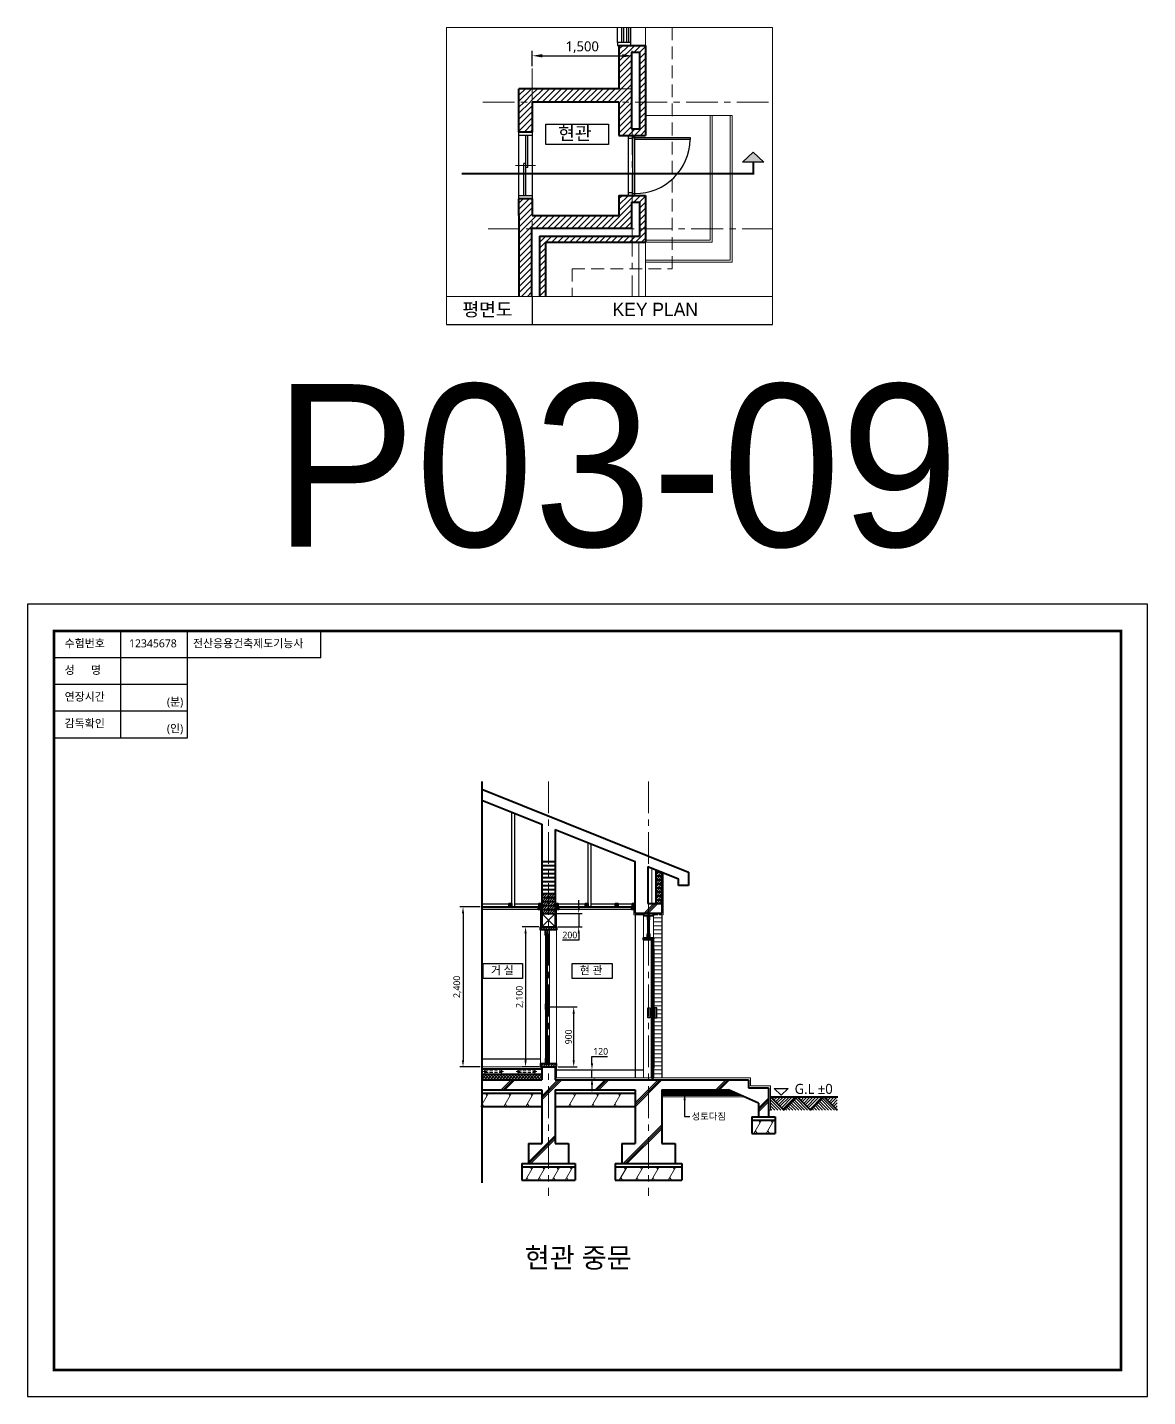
# Model space of a CAD drawing. Header units: millimetres. Extents: x 0 to 126056, y 2051 to 38499.
# Drawn here: x 109256 to 126056, y 17051 to 37582 of the extents above; entities that cross this region are included whole.
import ezdxf

# ---------------------------------------------------------------- set-up
doc = ezdxf.new("R2010")
doc.units = ezdxf.units.MM
doc.header["$LTSCALE"] = 15
doc.linetypes.add('CENTER', pattern=[50.8, 31.75, -6.35, 6.35, -6.35])
doc.linetypes.add('HIDDEN', pattern=[9.525, 6.35, -3.175])
for name, color, linetype, lineweight in [('단면선', 2, 'Continuous', 40), ('마감선', 3, 'Continuous', 20), ('입면선', 4, 'Continuous', 30), ('중심선', 1, 'CENTER', 20), ('치수및문자', 7, 'Continuous', 30), ('해칭선', 5, 'Continuous', 9)]:
    doc.layers.add(name, color=color, linetype=linetype, lineweight=lineweight)
doc.styles.add('dim1', font='malgun.ttf')
doc.styles.get("Standard").update_dxf_attribs({"font": ''})
doc.styles.get('Standard').set_extended_font_data('Gulim')
doc.linetypes.add('BATTING', pattern='A,0.00254,-2.54,[134,ltypeshp.shx,S=2.54,R=0,X=-2.54,Y=0],-5.08,[134,ltypeshp.shx,S=2.54,R=180,X=2.54,Y=0],-2.54', length=10.16254)
doc.dimstyles.new('dim1', dxfattribs={"dimscale": 40, "dimtxt": 2.5, "dimasz": 2.5, "dimexe": 1.25, "dimexo": 0.625, "dimtad": 1, "dimdec": 0, "dimlunit": 6, "dimtxsty": 'dim1', "dimcen": 2.5, "dimadec": 0, "dimazin": 0, "dimtfac": 1, "dimtdec": 0, "dimtmove": 0, "dimatfit": 3, "dimfxl": 1, "dimarcsym": 0})
pattern_1 = [(45, (-68176.466, -250226.378), (-17.9605122, 17.9605122), [])]
pattern_2 = [(45, (147967.46, -242633.9), (-44.90128, 44.90128), [])]

# ---------------------------------------------------------------- blocks, each defined once
blk = doc.blocks.new('*D283')
at = {"color": 0, "lineweight": -2, "transparency": 16777216}
for p, q in [((117080, 22895), (117499, 22895)), ((117449, 22095), (117449, 22795)), ((117215, 21995), (117499, 21995))]:
    blk.add_line(p, q, dxfattribs=at)
at = {"color": 0, "transparency": 16777216}
for points in [[(117432, 22795), (117466, 22795), (117449, 22895)], [(117432, 22095), (117466, 22095), (117449, 21995)]]:
    blk.add_solid(points, dxfattribs=at)
at = {"layer": 'Defpoints', "color": 0, "transparency": 16777216}
for p in [(117055, 22895), (117449, 22895), (117190, 21995)]:
    blk.add_point(p, dxfattribs=at)
at = {"color": 0, "transparency": 16777216, "insert": (117372, 22445), "char_height": 100, "attachment_point": 5, "rotation": 90, "style": 'dim1'}
blk.add_mtext('900', dxfattribs=at)
blk = doc.blocks.new('*D278')
at = {"color": 0, "lineweight": -2, "transparency": 16777216}
for p, q in [((116925, 24095), (116677, 24095)), ((116727, 23995), (116727, 22095)), ((116925, 21995), (116677, 21995))]:
    blk.add_line(p, q, dxfattribs=at)
at = {"color": 0, "transparency": 16777216}
for points in [[(116710, 23995), (116744, 23995), (116727, 24095)], [(116710, 22095), (116744, 22095), (116727, 21995)]]:
    blk.add_solid(points, dxfattribs=at)
at = {"layer": 'Defpoints', "color": 0, "transparency": 16777216}
for p in [(116950, 24095), (116727, 21995), (116950, 21995)]:
    blk.add_point(p, dxfattribs=at)
at = {"color": 0, "transparency": 16777216, "insert": (116642, 23045), "char_height": 100, "attachment_point": 5, "rotation": 90, "style": 'dim1'}
blk.add_mtext('2,100', dxfattribs=at)
blk = doc.blocks.new('*D279')
at = {"color": 0, "lineweight": -2, "transparency": 16777216}
for p, q in [((117723, 22050), (117723, 22150)), ((117723, 22150), (117957, 22150)), ((117723, 21830), (117723, 21950)), ((117748, 21950), (117773, 21950)), ((117748, 21830), (117773, 21830)), ((117723, 21730), (117723, 21630))]:
    blk.add_line(p, q, dxfattribs=at)
at = {"color": 0, "transparency": 16777216}
for points in [[(117706, 22050), (117740, 22050), (117723, 21950)], [(117706, 21730), (117740, 21730), (117723, 21830)]]:
    blk.add_solid(points, dxfattribs=at)
at = {"layer": 'Defpoints', "color": 0, "transparency": 16777216}
for p in [(117723, 21950), (117723, 21950), (117723, 21830)]:
    blk.add_point(p, dxfattribs=at)
at = {"color": 0, "transparency": 16777216, "insert": (117853, 22227), "char_height": 100, "attachment_point": 5, "style": 'dim1'}
blk.add_mtext('120', dxfattribs=at)
blk = doc.blocks.new('*D280')
at = {"color": 0, "lineweight": -2, "transparency": 16777216}
for p, q in [((117524, 24395), (117524, 24495)), ((117195, 24295), (117574, 24295)), ((117524, 24295), (117524, 24095)), ((117215, 24095), (117574, 24095)), ((117524, 23895), (117283, 23895)), ((117524, 23995), (117524, 23895))]:
    blk.add_line(p, q, dxfattribs=at)
at = {"color": 0, "transparency": 16777216}
for points in [[(117508, 24395), (117541, 24395), (117524, 24295)], [(117508, 23995), (117541, 23995), (117524, 24095)]]:
    blk.add_solid(points, dxfattribs=at)
at = {"layer": 'Defpoints', "color": 0, "transparency": 16777216}
for p in [(117170, 24295), (117190, 24095), (117524, 24095)]:
    blk.add_point(p, dxfattribs=at)
at = {"color": 0, "transparency": 16777216, "insert": (117391, 23972), "char_height": 100, "attachment_point": 5, "style": 'dim1'}
blk.add_mtext('200', dxfattribs=at)
blk = doc.blocks.new('*D281')
at = {"color": 0, "lineweight": -2, "transparency": 16777216}
for p, q in [((116045, 24395), (115739, 24395)), ((115789, 24295), (115789, 22095)), ((116045, 21995), (115739, 21995))]:
    blk.add_line(p, q, dxfattribs=at)
at = {"color": 0, "transparency": 16777216}
for points in [[(115772, 24295), (115806, 24295), (115789, 24395)], [(115772, 22095), (115806, 22095), (115789, 21995)]]:
    blk.add_solid(points, dxfattribs=at)
at = {"layer": 'Defpoints', "color": 0, "transparency": 16777216}
for p in [(116070, 24395), (115789, 21995), (116070, 21995)]:
    blk.add_point(p, dxfattribs=at)
at = {"color": 0, "transparency": 16777216, "insert": (115704, 23195), "char_height": 100, "attachment_point": 5, "rotation": 90, "style": 'dim1'}
blk.add_mtext('2,400', dxfattribs=at)
blk = doc.blocks.new('*D282')
at = {"layer": 'Defpoints', "color": 0, "transparency": 16777216}
for p in [(116827, 36964), (118327, 37156), (118327, 36910)]:
    blk.add_point(p, dxfattribs=at)
at = {"layer": '해칭선', "color": 0, "lineweight": -2, "transparency": 16777216}
for p, q in [((116827, 37001), (116827, 37231)), ((118327, 36947), (118327, 37231)), ((116977, 37156), (118177, 37156))]:
    blk.add_line(p, q, dxfattribs=at)
at = {"layer": '해칭선', "color": 0, "transparency": 16777216}
for points in [[(116977, 37181), (116977, 37131), (116827, 37156)], [(118177, 37181), (118177, 37131), (118327, 37156)]]:
    blk.add_solid(points, dxfattribs=at)
at = {"layer": '해칭선', "color": 0, "transparency": 16777216, "insert": (117577, 37284), "char_height": 150, "attachment_point": 5, "style": 'dim1'}
blk.add_mtext('1,500', dxfattribs=at)

msp = doc.modelspace()

# ---------------------------------------------------------------- hatches: boundary and pattern name
msp.add_hatch(color=0).paths.add_polyline_path([(120140.7, 35711.3), (120301.8, 35558.5), (119979.6, 35558.5)])
at = {"layer": '단면선'}
h = msp.add_hatch(dxfattribs=at)
h.set_pattern_fill('_USER', color=256, scale=60, pattern_type=0)
h.set_pattern_definition([(0, (11777.5, -189762.534), (0, 60), [])])
h.paths.add_polyline_path([(118770.2, 24925.4), (118680.2, 24956.9), (118680.2, 24445.4), (118770.2, 24445.4)])
at = {"layer": '해칭선'}
h = msp.add_hatch(dxfattribs=at)
h.set_pattern_fill('ANSI31', color=0, scale=20)
h.set_pattern_definition(pattern_2)
h.paths.add_polyline_path([(118317.3, 37211.6), (118437.3, 37211.6), (118437.3, 36461.6), (118527.3, 36461.6), (118527.3, 37311.6), (118127.3, 37311.6), (118127.3, 36661.6), (118317.3, 36661.6)])
h = msp.add_hatch(dxfattribs=at)
h.set_pattern_fill('ANSI31', color=0, scale=20)
h.set_pattern_definition(pattern_2)
h.paths.add_polyline_path([(116827.3, 36661.6), (116627.3, 36661.6), (116627.3, 36461.6), (116827.3, 36461.6)])
h = msp.add_hatch(dxfattribs=at)
h.set_pattern_fill('ANSI31', color=0, scale=20)
h.set_pattern_definition(pattern_2)
h.paths.add_polyline_path([(118327.3, 36661.6), (118127.3, 36661.6), (116827.3, 36661.6), (116827.3, 36461.6), (118127.3, 36461.6), (118317.3, 36461.6), (118317.3, 36471.6), (118327.3, 36471.6)])
h = msp.add_hatch(dxfattribs=at)
h.set_pattern_fill('ANSI31', color=0, scale=20)
h.set_pattern_definition(pattern_2)
h.paths.add_polyline_path([(116827.3, 36461.6), (116627.3, 36461.6), (116627.3, 36011.6), (116827.3, 36011.6)])
h = msp.add_hatch(dxfattribs=at)
h.set_pattern_fill('ANSI31', color=0, scale=20)
h.set_pattern_definition(pattern_2)
h.paths.add_polyline_path([(118317.3, 36461.6), (118127.3, 36461.6), (118127.3, 35961.6), (118327.3, 35961.6), (118327.3, 36061.6), (118317.3, 36061.6)])
h = msp.add_hatch(dxfattribs=at)
h.set_pattern_fill('ANSI31', color=0, scale=20)
h.set_pattern_definition(pattern_2)
h.paths.add_polyline_path([(118527.3, 36261.6), (118527.3, 36461.6), (118437.3, 36461.6), (118437.3, 36351.6), (118437.3, 36061.6), (118327.3, 36061.6), (118327.3, 35961.6), (118367.3, 35961.6), (118527.3, 35961.6)])
h = msp.add_hatch(dxfattribs=at)
h.set_pattern_fill('ANSI31', color=0, scale=20)
h.set_pattern_definition(pattern_2)
h.paths.add_polyline_path([(116827.3, 35011.6), (116627.3, 35011.6), (116627.3, 34761.6), (116627.3, 34561.6), (116817.3, 34561.6), (116817.3, 34571.6), (116827.3, 34571.6)])
h = msp.add_hatch(dxfattribs=at)
h.set_pattern_fill('ANSI31', color=0, scale=20)
h.set_pattern_definition(pattern_2)
h.paths.add_polyline_path([(118317.3, 34961.6), (118327.3, 34961.6), (118327.3, 35061.6), (118267.3, 35061.6), (118127.3, 35061.6), (118127.3, 34761.6), (116827.3, 34761.6), (116827.3, 34571.6), (118317.3, 34571.6)])
h = msp.add_hatch(dxfattribs=at)
h.set_pattern_fill('ANSI31', color=0, scale=20)
h.set_pattern_definition(pattern_2)
h.paths.add_polyline_path([(118527.3, 35061.6), (118327.3, 35061.6), (118327.3, 34961.6), (118437.3, 34961.6), (118437.3, 34561.6), (118527.3, 34561.6)])
h = msp.add_hatch(dxfattribs=at)
h.set_pattern_fill('ANSI31', color=0, scale=20)
h.set_pattern_definition(pattern_2)
h.paths.add_polyline_path([(116817.3, 34561.6), (116627.3, 34561.6), (116627.3, 33546.5), (116817.3, 33546.5)])
h = msp.add_hatch(dxfattribs=at)
h.set_pattern_fill('ANSI31', color=0, scale=20)
h.set_pattern_definition(pattern_2)
h.paths.add_polyline_path([(118527.3, 34561.6), (118437.3, 34561.6), (118437.3, 34451.6), (118327.3, 34451.6), (118327.3, 34361.6), (118527.3, 34361.6)])
h = msp.add_hatch(dxfattribs=at)
h.set_pattern_fill('ANSI31', color=0, scale=20)
h.set_pattern_definition(pattern_2)
h.paths.add_polyline_path([(118327.3, 34451.6), (116937.3, 34451.6), (116937.3, 33546.5), (117027.3, 33546.5), (117027.3, 34361.6), (118327.3, 34361.6)])
h = msp.add_hatch(dxfattribs=at)
h.set_pattern_fill('ANSI31', color=256, scale=8)
h.set_pattern_definition([(45, (11777.502, -189762.534), (-17.9605122, 17.9605122), [])])
h.paths.add_polyline_path([(118770.2, 24925.4), (118680.2, 24956.9), (118680.2, 24445.4), (118770.2, 24445.4)])
h = msp.add_hatch(dxfattribs=at)
h.set_pattern_fill('ANSI31', color=256, scale=8)
h.set_pattern_definition(pattern_1)
h.paths.add_polyline_path([(117070.2, 24595.4), (116970.2, 24595.4), (116970.2, 24535.4), (117070.2, 24535.4)])
h = msp.add_hatch(dxfattribs=at)
h.set_pattern_fill('ANSI31', color=256, scale=8)
h.set_pattern_definition(pattern_1)
h.paths.add_polyline_path([(117070.2, 24535.4), (116970.2, 24535.4), (116970.2, 24475.4), (117070.2, 24475.4)])
h = msp.add_hatch(dxfattribs=at)
h.set_pattern_fill('ANSI31', color=256, scale=8)
h.set_pattern_definition(pattern_1)
h.paths.add_polyline_path([(117070.2, 24475.4), (116970.2, 24475.4), (116970.2, 24415.4), (117070.2, 24415.4)])
h = msp.add_hatch(dxfattribs=at)
h.set_pattern_fill('ANSI31', color=256, scale=8)
h.set_pattern_definition(pattern_1)
h.paths.add_polyline_path([(117170.2, 24595.4), (117070.2, 24595.4), (117070.2, 24535.4), (117170.2, 24535.4)])
h = msp.add_hatch(dxfattribs=at)
h.set_pattern_fill('ANSI31', color=256, scale=8)
h.set_pattern_definition(pattern_1)
h.paths.add_polyline_path([(117170.2, 24535.4), (117070.2, 24535.4), (117070.2, 24475.4), (117170.2, 24475.4)])
h = msp.add_hatch(dxfattribs=at)
h.set_pattern_fill('ANSI31', color=256, scale=8)
h.set_pattern_definition(pattern_1)
h.paths.add_polyline_path([(117170.2, 24475.4), (117070.2, 24475.4), (117070.2, 24415.4), (117170.2, 24415.4), (117170.2, 24440.4)])
h = msp.add_hatch(dxfattribs=at)
h.set_pattern_fill('ANSI31', color=256, scale=8)
h.set_pattern_definition(pattern_1)
h.paths.add_polyline_path([(117070.2, 24415.4), (116970.2, 24415.4), (116970.2, 24395.4), (116970.2, 24355.4), (117070.2, 24355.4)])
h = msp.add_hatch(dxfattribs=at)
h.set_pattern_fill('ANSI31', color=256, scale=8)
h.set_pattern_definition(pattern_1)
h.paths.add_polyline_path([(117070.2, 24355.4), (116970.2, 24355.4), (116970.2, 24295.4), (117070.2, 24295.4)])
h = msp.add_hatch(dxfattribs=at)
h.set_pattern_fill('ANSI31', color=256, scale=8)
h.set_pattern_definition(pattern_1)
h.paths.add_polyline_path([(117170.2, 24415.4), (117070.2, 24415.4), (117070.2, 24355.4), (117170.2, 24355.4)])
h = msp.add_hatch(dxfattribs=at)
h.set_pattern_fill('ANSI31', color=256, scale=8)
h.set_pattern_definition(pattern_1)
h.paths.add_polyline_path([(117170.2, 24355.4), (117070.2, 24355.4), (117070.2, 24295.4), (117170.2, 24295.4)])
h = msp.add_hatch(dxfattribs=at)
h.set_pattern_fill('ANSI31', color=256, scale=8)
h.set_pattern_definition([(45, (-29660.886, -248747.21), (-17.9605122, 17.9605122), [])])
h.paths.add_polyline_path([(117190.2, 24050.4), (116950.2, 24050.4), (116950.2, 24095.4), (117190.2, 24095.4)])
h = msp.add_hatch(dxfattribs=at)
h.set_pattern_fill('ANSI31', color=256, scale=8, angle=90)
h.set_pattern_definition([(135, (-29660.886, -248747.21), (-17.9605122, -17.9605122), [])])
h.paths.add_polyline_path([(117054.7, 23970.4), (117024.7, 23970.4), (117024.7, 24050.4), (117054.7, 24050.4)])
h = msp.add_hatch(dxfattribs=at)
h.set_pattern_fill('ANSI31', color=256, scale=8, angle=90)
h.set_pattern_definition([(135, (-29660.886, -249559.94), (-17.9605122, -17.9605122), [])])
h.paths.add_polyline_path([(117054.7, 22935.4), (117024.7, 22935.4), (117024.7, 22855.4), (117054.7, 22855.4)])
h = msp.add_hatch(dxfattribs=at)
h.set_pattern_fill('ANSI31', color=256, scale=8)
h.set_pattern_definition([(45, (-29660.886, -250374.94), (-17.9605122, 17.9605122), [])])
h.paths.add_polyline_path([(117190.2, 22040.4), (116950.2, 22040.4), (116950.2, 21995.4), (117190.2, 21995.4)])
h = msp.add_hatch(dxfattribs=at)
h.set_pattern_fill('ANSI31', color=256, scale=8, angle=90)
h.set_pattern_definition([(135, (-29660.886, -250374.94), (-17.9605122, -17.9605122), [])])
h.paths.add_polyline_path([(117054.7, 22120.4), (117024.7, 22120.4), (117024.7, 22040.4), (117054.7, 22040.4)])
h = msp.add_hatch(dxfattribs=at)
h.set_pattern_fill('ANSI37', color=256, scale=10, style=0)
h.set_pattern_definition([(45, (113770.22, 21800.43), (-22.45064, 22.45064), []), (135, (113770.22, 21800.43), (-22.45064, -22.45064), [])])
h.paths.add_polyline_path([(116070.2, 21885.4), (116070.2, 21800.4), (116970.2, 21800.4), (116970.2, 21885.4)])
h = msp.add_hatch(dxfattribs=at)
h.set_pattern_fill('_USER', color=256, scale=15, pattern_type=0)
h.set_pattern_definition([(0, (-85876.582, -250226.378), (0, 15), [])])
h.paths.add_polyline_path([(119771.4, 21650.4), (118770.2, 21650.4), (118770.2, 21545.4), (120004.7, 21545.4)])
h = msp.add_hatch(dxfattribs=at)
h.set_pattern_fill('ANSI31', color=256, scale=10, style=0)
h.set_pattern_definition([(135, (256524.005, -396.415), (22.45064, 22.45064), [])])
h.paths.add_polyline_path([(120400.2, 21545.4), (120600.2, 21345.4), (120400.2, 21345.4)])
h.paths.add_polyline_path([(120800.2, 21545.4), (121000.2, 21345.4), (120600.2, 21345.4)])
h.paths.add_polyline_path([(121200.2, 21545.4), (121400.2, 21345.4), (121000.2, 21345.4)])
h = msp.add_hatch(dxfattribs=at)
h.set_pattern_fill('ANSI31', color=256, scale=10, angle=90, style=0)
h.set_pattern_definition([(45, (256524.005, -396.415), (22.45064, -22.45064), [])])
h.paths.add_polyline_path([(120400.2, 21545.4), (120800.2, 21545.4), (120600.2, 21345.4)])
h.paths.add_polyline_path([(120800.2, 21545.4), (121200.2, 21545.4), (121000.2, 21345.4)])
h.paths.add_polyline_path([(121200.2, 21545.4), (121400.2, 21545.4), (121400.2, 21345.4)])

# ---------------------------------------------------------------- linework, layer by layer
at = {"color": 0}
for p, q in [((120140.7, 35711.3), (119979.6, 35558.5)), ((120301.8, 35558.5), (119979.6, 35558.5)), ((116824.1, 33546.5), (116824.1, 33125.7)), ((115541, 33125.7), (120428.9, 33125.7))]:
    msp.add_line(p, q, dxfattribs=at)
for p, q in [((113655.9, 28530.7), (109655.9, 28530.7)), ((109655.9, 28530.7), (109655.9, 26930.7)), ((120453, 21672.2), (120664.3, 21672.2)), ((120558.7, 21569.9), (120453, 21672.2)), ((120558.7, 21569.9), (120664.3, 21672.2))]:
    msp.add_line(p, q)
msp.add_lwpolyline([(117032.8, 36132.2), (117972.8, 36132.2), (117972.8, 35824.4), (117032.8, 35824.4)], close=True, dxfattribs=at)
at = {"color": 0, "const_width": 30}
msp.add_lwpolyline([(115767.6, 35390.4), (120140.7, 35390.4), (120140.7, 35558.5)], dxfattribs=at)
at = {"color": 0}
for points in [[(120140.7, 35711.3), (120301.8, 35558.5), (119979.6, 35558.5), (120140.7, 35711.3)], [(120140.7, 35711.3), (120301.8, 35558.5)]]:
    msp.add_lwpolyline(points, dxfattribs=at)
for points in [[(116090.6, 23545.2), (116681.1, 23545.2), (116681.1, 23317.9), (116090.6, 23317.9)], [(117423.6, 23545.2), (118025.9, 23545.2), (118025.9, 23317.9), (117423.6, 23317.9)]]:
    msp.add_lwpolyline(points, close=True)
at = {"layer": '단면선', "color": 0}
for p, q in [((118127.3, 37311.6), (118127.3, 36661.6)), ((118127.3, 37311.6), (118527.3, 37311.6)), ((118317.3, 37211.6), (118317.3, 36471.6)), ((118317.3, 37211.6), (118437.3, 37211.6)), ((118437.3, 37211.6), (118437.3, 36351.6)), ((118527.3, 37311.6), (118527.3, 36261.6)), ((116627.3, 36011.6), (116627.3, 36661.6)), ((118127.3, 36661.6), (116627.3, 36661.6)), ((118127.3, 36461.6), (116827.3, 36461.6)), ((116827.3, 36461.6), (116827.3, 36011.6)), ((118127.3, 36461.6), (118127.3, 35961.6)), ((118317.3, 36471.6), (118317.3, 36061.6)), ((118437.3, 36351.6), (118437.3, 36061.6)), ((118527.3, 36261.6), (118527.3, 35961.6)), ((116827.3, 36011.6), (116627.3, 36011.6)), ((118127.3, 35961.6), (118527.3, 35961.6)), ((118317.3, 36061.6), (118437.3, 36061.6)), ((116627.3, 34761.6), (116627.3, 35011.6)), ((116827.3, 35011.6), (116627.3, 35011.6)), ((116827.3, 35011.6), (116827.3, 34761.6)), ((118127.3, 35061.6), (118527.3, 35061.6)), ((118127.3, 35061.6), (118127.3, 34761.6)), ((118317.3, 34961.6), (118437.3, 34961.6)), ((118317.3, 34961.6), (118317.3, 34571.6)), ((118437.3, 34961.6), (118437.3, 34451.6)), ((118527.3, 35061.6), (118527.3, 34361.6)), ((116627.3, 34761.6), (116627.3, 33546.5)), ((116827.3, 34761.6), (118127.3, 34761.6)), ((116817.3, 34571.6), (116817.3, 33546.5)), ((116817.3, 34571.6), (118317.3, 34571.6)), ((116937.3, 34451.6), (116937.3, 33546.5)), ((116937.3, 34451.6), (118437.3, 34451.6)), ((117027.3, 34361.6), (117027.3, 33546.5)), ((117027.3, 34361.6), (118527.3, 34361.6))]:
    msp.add_line(p, q, dxfattribs=at)
at = {"layer": '단면선'}
for p, q in [((116070.2, 26275.7), (116070.2, 20255.4)), ((116070.2, 26157), (119170.2, 24917)), ((116070.2, 25995.4), (116970.2, 25635.4)), ((116970.2, 25635.4), (116970.2, 24095.4)), ((117170.2, 25555.4), (117170.2, 24095.4)), ((117170.2, 25555.4), (118370.2, 25075.4)), ((116970.2, 25075.4), (117170.2, 25075.4)), ((118370.2, 24295.4), (118370.2, 25075.4)), ((116970.2, 25015.4), (117170.2, 25015.4)), ((116970.2, 24955.4), (117170.2, 24955.4)), ((116970.2, 24895.4), (117170.2, 24895.4)), ((118560.2, 24999.4), (118560.2, 24445.4)), ((118560.2, 24999.4), (119020.2, 24815.4)), ((118680.2, 24951.4), (118680.2, 24445.4)), ((118770.2, 24915.4), (118770.2, 24295.4)), ((119170.2, 24917), (119170.2, 24717)), ((116970.2, 24835.4), (117170.2, 24835.4)), ((116970.2, 24775.4), (117170.2, 24775.4)), ((116970.2, 24715.4), (117170.2, 24715.4)), ((116970.2, 24655.4), (117170.2, 24655.4)), ((119020.2, 24717), (119020.2, 24815.4)), ((119170.2, 24717), (119020.2, 24717)), ((116970.2, 24595.4), (117170.2, 24595.4)), ((116970.2, 24535.4), (117170.2, 24535.4)), ((116970.2, 24475.4), (117170.2, 24475.4)), ((118560.2, 24445.4), (118770.2, 24445.4)), ((116070.2, 24395.4), (116970.2, 24395.4)), ((116970.2, 24415.4), (117170.2, 24415.4)), ((116970.2, 24355.4), (117170.2, 24355.4)), ((116970.2, 24295.4), (117170.2, 24295.4)), ((117170.2, 24395.4), (118370.2, 24395.4)), ((118770.2, 24295.4), (118370.2, 24295.4)), ((116970.2, 24095.4), (117170.2, 24095.4)), ((116970.2, 24095.4), (117170.2, 24095.4)), ((118570.2, 24205.4), (118570.2, 23990.4)), ((117039.7, 23970.4), (117039.7, 22935.4)), ((118645.2, 23915.4), (118615.2, 23915.4)), ((118615.2, 23915.4), (118615.2, 23900.4)), ((118615.2, 23765.4), (118615.2, 21830.4)), ((118645.2, 23765.4), (118645.2, 21980.4)), ((117039.7, 22855.4), (117039.7, 22120.4)), ((116970.2, 21995.4), (116970.2, 21800.4)), ((116970.2, 21995.4), (117170.2, 21995.4)), ((117170.2, 21995.4), (117170.2, 21800.4)), ((116070.2, 21965.4), (116970.2, 21965.4)), ((116070.2, 21885.4), (116970.2, 21885.4)), ((116070.2, 21800.4), (116970.2, 21800.4)), ((117170.2, 21800.4), (120070.2, 21800.4)), ((120070.2, 21800.4), (120070.2, 21680.4)), ((116070.2, 21650.4), (116970.2, 21650.4)), ((116070.2, 21600.4), (116970.2, 21600.4)), ((116970.2, 21650.4), (116970.2, 20845.4)), ((117170.2, 21650.4), (118370.2, 21650.4)), ((117170.2, 21650.4), (117170.2, 20845.4)), ((117170.2, 21600.4), (118370.2, 21600.4)), ((118370.2, 21650.4), (118370.2, 20845.4)), ((118770.2, 21650.4), (119771.4, 21650.4)), ((118770.2, 21650.4), (118770.2, 20845.4)), ((120220.2, 21448.4), (119771.4, 21650.4)), ((120070.2, 21680.4), (120370.2, 21680.4)), ((120370.2, 21680.4), (120370.2, 21245.4)), ((116070.2, 21400.4), (116970.2, 21400.4)), ((117170.2, 21400.4), (118370.2, 21400.4)), ((120220.2, 21448.4), (120220.2, 21245.4)), ((120400.2, 21545.4), (121409.5, 21545.4)), ((120400.2, 21545.4), (120600.2, 21345.4)), ((120800.2, 21545.4), (120600.2, 21345.4)), ((120800.2, 21545.4), (121000.2, 21345.4)), ((121200.2, 21545.4), (121000.2, 21345.4)), ((121200.2, 21545.4), (121400.2, 21345.4)), ((120120.2, 21245.4), (120470.2, 21245.4)), ((120120.2, 21245.4), (120120.2, 20995.4)), ((120120.2, 21195.4), (120470.2, 21195.4)), ((120470.2, 21245.4), (120470.2, 20995.4)), ((120120.2, 20995.4), (120470.2, 20995.4)), ((116770.2, 20845.4), (116970.2, 20845.4)), ((116770.2, 20845.4), (116770.2, 20545.4)), ((117170.2, 20845.4), (117370.2, 20845.4)), ((117370.2, 20845.4), (117370.2, 20545.4)), ((118170.2, 20845.4), (118370.2, 20845.4)), ((118170.2, 20845.4), (118170.2, 20545.4)), ((118770.2, 20845.4), (118970.2, 20845.4)), ((118970.2, 20845.4), (118970.2, 20545.4)), ((116670.2, 20545.4), (117470.2, 20545.4)), ((116670.2, 20545.4), (116670.2, 20295.4)), ((117470.2, 20545.4), (117470.2, 20295.4)), ((118070.2, 20545.4), (119070.2, 20545.4)), ((118070.2, 20545.4), (118070.2, 20295.4)), ((119070.2, 20545.4), (119070.2, 20295.4)), ((116670.2, 20495.4), (117470.2, 20495.4)), ((118070.2, 20495.4), (119070.2, 20495.4)), ((116670.2, 20295.4), (117470.2, 20295.4)), ((118070.2, 20295.4), (119070.2, 20295.4))]:
    msp.add_line(p, q, dxfattribs=at)
for points in [[(116475.2, 24395.4), (116520.2, 24395.4), (116520.2, 24440.4), (116475.2, 24440.4)], [(116925.2, 24395.4), (116970.2, 24395.4), (116970.2, 24440.4), (116925.2, 24440.4)], [(117170.2, 24395.4), (117215.2, 24395.4), (117215.2, 24440.4), (117170.2, 24440.4)], [(117620.2, 24395.4), (117665.2, 24395.4), (117665.2, 24440.4), (117620.2, 24440.4)], [(118070.2, 24395.4), (118115.2, 24395.4), (118115.2, 24440.4), (118070.2, 24440.4)], [(118325.2, 24395.4), (118370.2, 24395.4), (118370.2, 24440.4), (118325.2, 24440.4)], [(116914.2, 24359.4), (116950.2, 24359.4), (116950.2, 24395.4), (116914.2, 24395.4)], [(117190.2, 24359.4), (117226.2, 24359.4), (117226.2, 24395.4), (117190.2, 24395.4)], [(118314.2, 24359.4), (118350.2, 24359.4), (118350.2, 24395.4), (118314.2, 24395.4)], [(118495.2, 24265.4), (118645.2, 24265.4), (118645.2, 24295.4), (118495.2, 24295.4)], [(118555.2, 24205.4), (118585.2, 24205.4), (118585.2, 24265.4), (118555.2, 24265.4)], [(116950.2, 24095.4), (117190.2, 24095.4), (117190.2, 24050.4), (116950.2, 24050.4)], [(117024.7, 24050.4), (117054.7, 24050.4), (117054.7, 23970.4), (117024.7, 23970.4)], [(118555.2, 23990.4), (118585.2, 23990.4), (118585.2, 23930.4), (118555.2, 23930.4)], [(118615.2, 23765.4), (118645.2, 23765.4), (118645.2, 23915.4), (118615.2, 23915.4)], [(117024.7, 22855.4), (117054.7, 22855.4), (117054.7, 22935.4), (117024.7, 22935.4)], [(118615.2, 22730.4), (118645.2, 22730.4), (118645.2, 22880.4), (118615.2, 22880.4)], [(116950.2, 21995.4), (117190.2, 21995.4), (117190.2, 22040.4), (116950.2, 22040.4)], [(117024.7, 22040.4), (117054.7, 22040.4), (117054.7, 22120.4), (117024.7, 22120.4)], [(118615.2, 21830.4), (118645.2, 21830.4), (118645.2, 21980.4), (118615.2, 21980.4)]]:
    msp.add_lwpolyline(points, close=True, dxfattribs=at)
msp.add_lwpolyline([(118615.2, 23900.4), (118495.2, 23900.4), (118495.2, 23930.4), (118645.2, 23930.4), (118645.2, 23915.4)], dxfattribs=at)
at = {"layer": '마감선', "color": 0}
for p, q in [((118527.3, 37581.9), (118527.3, 37311.6)), ((118527.3, 36261.6), (119827.3, 36261.6)), ((118427.3, 34361.6), (118427.3, 33546.5)), ((118527.3, 34361.6), (118527.3, 33546.5))]:
    msp.add_line(p, q, dxfattribs=at)
at = {"layer": '마감선', "color": 0, "linetype": 'HIDDEN', "ltscale": 2}
for p, q in [((118927.3, 37581.9), (118927.3, 33961.6)), ((117427.3, 33961.6), (118927.3, 33961.6)), ((117427.3, 33961.6), (117427.3, 33546.5))]:
    msp.add_line(p, q, dxfattribs=at)
at = {"layer": '마감선'}
for p, q in [((118790.2, 24915.4), (118790.2, 24275.4)), ((116950.2, 24395.4), (116950.2, 24095.4)), ((117190.2, 24395.4), (117190.2, 24095.4)), ((118350.2, 24275.4), (118350.2, 24395.4)), ((118495.2, 24275.4), (118350.2, 24275.4)), ((118495.2, 24295.4), (118495.2, 21830.4)), ((118708.7, 24275.4), (118645.2, 24275.4)), ((118645.2, 23930.4), (118645.2, 24265.4)), ((118708.7, 24295.4), (118708.7, 24275.4)), ((118734.5, 24295.4), (118734.5, 24275.4)), ((118734.5, 24275.4), (118790.2, 24275.4)), ((116950.2, 24050.4), (116950.2, 22040.4)), ((117084.7, 24050.4), (117084.7, 22040.4)), ((117190.2, 24050.4), (117190.2, 22040.4)), ((118555.2, 24205.4), (118555.2, 23990.4)), ((118585.2, 24205.4), (118585.2, 23990.4)), ((117024.7, 23970.4), (117024.7, 22120.4)), ((117054.7, 23970.4), (117054.7, 22120.4)), ((116070.2, 21995.4), (116970.2, 21995.4)), ((117190.2, 21995.4), (117190.2, 21830.4)), ((117170.2, 21830.4), (120100.2, 21830.4)), ((120100.2, 21830.4), (120100.2, 21710.4)), ((120100.2, 21710.4), (120400.2, 21710.4)), ((120400.2, 21710.4), (120400.2, 21345.4)), ((120400.2, 21345.4), (120370.2, 21345.4))]:
    msp.add_line(p, q, dxfattribs=at)
at = {"layer": '마감선', "color": 0}
for points in [[(119527.3, 36261.6), (119527.3, 34361.6), (118527.3, 34361.6)], [(119827.3, 36261.6), (119827.3, 34061.6), (118527.3, 34061.6)]]:
    msp.add_lwpolyline(points, dxfattribs=at)
at = {"layer": '마감선'}
for centre in [(116116.5, 21925.4), (116366.5, 21925.4), (116616.5, 21925.4), (116866.5, 21925.4)]:
    msp.add_circle(centre, 12.5, dxfattribs=at)
at = {"layer": '입면선', "color": 0}
for p, q in [((118107.3, 37356.6), (118107.3, 37581.9)), ((118168.4, 37356.6), (118168.4, 37581.9)), ((118198.4, 37356.6), (118198.4, 37581.9)), ((118244.6, 37356.6), (118244.6, 37581.9)), ((118274.6, 37356.6), (118274.6, 37581.9)), ((118307.3, 37356.6), (118307.3, 37581.9)), ((118307.3, 37356.6), (118107.3, 37356.6)), ((118107.3, 37356.6), (118107.3, 37311.6)), ((118107.3, 37311.6), (118307.3, 37311.6)), ((118307.3, 37311.6), (118307.3, 37356.6)), ((116627.3, 35011.6), (116627.3, 36011.6)), ((116627.3, 36011.6), (116827.3, 36011.6)), ((116627.3, 35966.6), (116827.3, 35966.6)), ((116729.9, 35056.6), (116729.9, 35966.6)), ((116759.9, 35481.6), (116759.9, 35966.6)), ((116827.3, 36011.6), (116827.3, 35011.6)), ((118367.3, 35961.6), (118267.3, 35961.6)), ((118267.3, 35961.6), (118267.3, 35061.6)), ((118367.3, 35931.6), (118337.3, 35931.6)), ((118337.3, 35091.6), (118337.3, 35931.6)), ((118337.3, 35931.6), (119197.3, 35931.6)), ((118367.3, 35061.6), (118367.3, 35961.6)), ((119197.3, 35931.6), (119197.3, 35901.6)), ((118337.3, 35916.6), (118267.3, 35916.6)), ((119197.3, 35901.6), (118367.3, 35901.6)), ((116699.9, 35056.6), (116699.9, 35541.6)), ((116729.9, 35541.6), (116699.9, 35541.6)), ((116759.9, 35481.6), (116729.9, 35481.6)), ((116827.3, 35056.6), (116627.3, 35056.6)), ((116827.3, 35011.6), (116627.3, 35011.6)), ((118267.3, 35106.6), (118337.3, 35106.6)), ((118267.3, 35061.6), (118367.3, 35061.6)), ((118337.3, 35091.6), (118367.3, 35091.6))]:
    msp.add_line(p, q, dxfattribs=at)
at = {"layer": '입면선'}
for p, q in [((116520.2, 24440.4), (116520.2, 25815.4)), ((116565.2, 24395.4), (116565.2, 25797.4)), ((117665.2, 24440.4), (117665.2, 25357.4)), ((117710.2, 24395.4), (117710.2, 25339.4)), ((116070.2, 24440.4), (116520.2, 24440.4)), ((116565.2, 24440.4), (116970.2, 24440.4)), ((117170.2, 24440.4), (117665.2, 24440.4)), ((117710.2, 24440.4), (118370.2, 24440.4)), ((116070.2, 24359.4), (116950.2, 24359.4)), ((117190.2, 24359.4), (118350.2, 24359.4)), ((118370.2, 24275.4), (118370.2, 21830.4)), ((118770.2, 24275.4), (118770.2, 21830.4)), ((116070.2, 22115.4), (116950.2, 22115.4)), ((117190.2, 21950.4), (118495.2, 21950.4))]:
    msp.add_line(p, q, dxfattribs=at)
for points in [[(118592.4, 22730.4), (118562.4, 22730.4), (118562.4, 22880.4), (118592.4, 22880.4)], [(118668, 22730.4), (118698, 22730.4), (118698, 22880.4), (118668, 22880.4)]]:
    msp.add_lwpolyline(points, close=True, dxfattribs=at)
at = {"layer": '입면선', "color": 0}
msp.add_arc((118372.9, 35916.1), 824.5, 269.61238, 358.99023, dxfattribs=at)
at = {"layer": '중심선', "color": 0}
for p, q in [((116827.3, 36963.7), (116827.3, 33546.5)), ((118327.3, 36910), (118327.3, 33546.5)), ((116086.3, 36461.6), (120428.9, 36461.6)), ((116877.3, 35511.6), (116577.3, 35511.6)), ((116164.4, 34561.6), (120428.9, 34561.6))]:
    msp.add_line(p, q, dxfattribs=at)
at = {"layer": '중심선'}
for p, q in [((117070.2, 26275.7), (117070.2, 20061.4)), ((118570.2, 26275.7), (118570.2, 20061.4)), ((116146.5, 21925.4), (116086.5, 21925.4)), ((116116.5, 21955.4), (116116.5, 21895.4)), ((116396.5, 21925.4), (116336.5, 21925.4)), ((116366.5, 21955.4), (116366.5, 21895.4)), ((116646.5, 21925.4), (116586.5, 21925.4)), ((116616.5, 21955.4), (116616.5, 21895.4)), ((116896.5, 21925.4), (116836.5, 21925.4)), ((116866.5, 21955.4), (116866.5, 21895.4))]:
    msp.add_line(p, q, dxfattribs=at)
at = {"layer": '중심선', "const_width": 10}
msp.add_lwpolyline([(118770.2, 21545.4), (120004.7, 21545.4)], dxfattribs=at)
at = {"layer": '치수및문자'}
for p, q in [((110655.9, 26930.7), (110655.9, 28530.7)), ((111655.9, 26930.7), (111655.9, 28530.7)), ((113655.9, 28130.7), (113655.9, 28530.7)), ((113655.9, 28130.7), (109655.9, 28130.7)), ((111655.9, 27730.7), (109655.9, 27730.7)), ((111655.9, 27330.7), (109655.9, 27330.7)), ((109655.9, 26930.7), (111655.9, 26930.7))]:
    msp.add_line(p, q, dxfattribs=at)
msp.add_lwpolyline([(109255.9, 17050.7), (126055.9, 17050.7), (126055.9, 28930.7), (109255.9, 28930.7)], close=True, dxfattribs=at)
at = {"layer": '치수및문자', "const_width": 40}
msp.add_lwpolyline([(109655.9, 17450.7), (125655.9, 17450.7), (125655.9, 28530.7), (109655.9, 28530.7)], close=True, dxfattribs=at)
at = {"layer": '해칭선', "color": 0}
for p, q in [((115541, 37581.9), (120428.9, 37581.9)), ((115541, 33125.7), (115541, 37581.9)), ((120428.9, 37581.9), (120428.9, 33125.7)), ((118127.3, 36661.6), (118317.3, 36661.6)), ((120428.9, 33546.5), (115541, 33546.5))]:
    msp.add_line(p, q, dxfattribs=at)
at = {"layer": '해칭선', "linetype": 'BATTING', "ltscale": 0.37}
msp.add_line((118620.2, 24956.9), (118620.2, 24460.8), dxfattribs=at)
at = {"layer": '해칭선'}
for p, q in [((116475.2, 24395.4), (116520.2, 24440.4)), ((116925.2, 24395.4), (116970.2, 24440.4)), ((117170.2, 24395.4), (117215.2, 24440.4)), ((117620.2, 24395.4), (117665.2, 24440.4)), ((118070.2, 24395.4), (118115.2, 24440.4)), ((118325.2, 24395.4), (118370.2, 24440.4)), ((118651.6, 24445.4), (118501.6, 24295.4)), ((118679.9, 24445.4), (118529.9, 24295.4)), ((118708.2, 24445.4), (118558.2, 24295.4)), ((116914.2, 24359.4), (116950.2, 24395.4)), ((116914.2, 24377.4), (116932.2, 24395.4)), ((116932.2, 24359.4), (116950.2, 24377.4)), ((116970.2, 24095.4), (117170.2, 24295.4)), ((116970.2, 24295.4), (117170.2, 24095.4)), ((117190.2, 24359.4), (117226.2, 24395.4)), ((117190.2, 24377.4), (117208.2, 24395.4)), ((117208.2, 24359.4), (117226.2, 24377.4)), ((118314.2, 24359.4), (118350.2, 24395.4)), ((118314.2, 24377.4), (118332.2, 24395.4)), ((118332.2, 24359.4), (118350.2, 24377.4)), ((118645.2, 24230.4), (118770.2, 24230.4)), ((118645.2, 24170.4), (118770.2, 24170.4)), ((118645.2, 24110.4), (118770.2, 24110.4)), ((118645.2, 24050.4), (118770.2, 24050.4)), ((118645.2, 23990.4), (118770.2, 23990.4)), ((118645.2, 23930.4), (118770.2, 23930.4)), ((118645.2, 23870.4), (118770.2, 23870.4)), ((118645.2, 23810.4), (118770.2, 23810.4)), ((118645.2, 23750.4), (118770.2, 23750.4)), ((118645.2, 23690.4), (118770.2, 23690.4)), ((118645.2, 23630.4), (118770.2, 23630.4)), ((118645.2, 23570.4), (118770.2, 23570.4)), ((118645.2, 23510.4), (118770.2, 23510.4)), ((118645.2, 23450.4), (118770.2, 23450.4)), ((118645.2, 23390.4), (118770.2, 23390.4)), ((118645.2, 23330.4), (118770.2, 23330.4)), ((118645.2, 23270.4), (118770.2, 23270.4)), ((118645.2, 23210.4), (118770.2, 23210.4)), ((118645.2, 23150.4), (118770.2, 23150.4)), ((118645.2, 23090.4), (118770.2, 23090.4)), ((118645.2, 23030.4), (118770.2, 23030.4)), ((118645.2, 22970.4), (118770.2, 22970.4)), ((118645.2, 22910.4), (118770.2, 22910.4)), ((118645.2, 22850.4), (118668, 22850.4)), ((118645.2, 22790.4), (118668, 22790.4)), ((118698, 22850.4), (118770.2, 22850.4)), ((118698, 22790.4), (118770.2, 22790.4)), ((118645.2, 22730.4), (118668, 22730.4)), ((118645.2, 22670.4), (118770.2, 22670.4)), ((118645.2, 22610.4), (118770.2, 22610.4)), ((118698, 22730.4), (118770.2, 22730.4)), ((118645.2, 22550.4), (118770.2, 22550.4)), ((118645.2, 22490.4), (118770.2, 22490.4)), ((118645.2, 22430.4), (118770.2, 22430.4)), ((118645.2, 22370.4), (118770.2, 22370.4)), ((118645.2, 22310.4), (118770.2, 22310.4)), ((118645.2, 22250.4), (118770.2, 22250.4)), ((118645.2, 22190.4), (118770.2, 22190.4)), ((118645.2, 22130.4), (118770.2, 22130.4)), ((118645.2, 22070.4), (118770.2, 22070.4)), ((118645.2, 22010.4), (118770.2, 22010.4)), ((116510.7, 21800.4), (116360.7, 21650.4)), ((116539, 21800.4), (116389, 21650.4)), ((116567.2, 21800.4), (116417.2, 21650.4)), ((117213, 21800.4), (116970.2, 21557.7)), ((117241.3, 21800.4), (116970.2, 21529.4)), ((117269.6, 21800.4), (116970.2, 21501.1)), ((117918.9, 21800.4), (117768.9, 21650.4)), ((117947.2, 21800.4), (117797.2, 21650.4)), ((117975.5, 21800.4), (117825.5, 21650.4)), ((118716.5, 21800.4), (118370.2, 21454.2)), ((118744.8, 21800.4), (118370.2, 21425.9)), ((118773.1, 21800.4), (118370.2, 21397.6)), ((118645.2, 21950.4), (118770.2, 21950.4)), ((118645.2, 21890.4), (118770.2, 21890.4)), ((119731.1, 21800.4), (119581.1, 21650.4)), ((119759.4, 21800.4), (119609.4, 21650.4)), ((119787.6, 21800.4), (119637.6, 21650.4)), ((116057.3, 21400.4), (116172.7, 21600.4)), ((116149.6, 21560.4), (116126.5, 21600.4)), ((116402.4, 21400.4), (116517.9, 21600.4)), ((116494.8, 21560.4), (116471.7, 21600.4)), ((116733.1, 21400.4), (116848.5, 21600.4)), ((116825.4, 21560.4), (116802.3, 21600.4)), ((117371, 21400.4), (117486.4, 21600.4)), ((117463.3, 21560.4), (117440.2, 21600.4)), ((117716.1, 21400.4), (117831.6, 21600.4)), ((117808.5, 21560.4), (117785.4, 21600.4)), ((118046.8, 21400.4), (118162.2, 21600.4)), ((118139.1, 21560.4), (118116, 21600.4)), ((116080.4, 21440.4), (116103.4, 21400.4)), ((116425.5, 21440.4), (116448.6, 21400.4)), ((116756.2, 21440.4), (116779.2, 21400.4)), ((117394, 21440.4), (117417.1, 21400.4)), ((117739.2, 21440.4), (117762.3, 21400.4)), ((118069.8, 21440.4), (118092.9, 21400.4)), ((120370.2, 21528.2), (120220.2, 21378.2)), ((120370.2, 21499.9), (120220.2, 21349.9)), ((120370.2, 21471.6), (120220.2, 21321.6)), ((120151.8, 20995.4), (120267.3, 21195.4)), ((120244.2, 21155.4), (120221.1, 21195.4)), ((120337.3, 20995.4), (120452.7, 21195.4)), ((120429.6, 21155.4), (120406.6, 21195.4)), ((117170.2, 20968), (116770.2, 20568)), ((118770.2, 21124), (118191.6, 20545.4)), ((118770.2, 21095.7), (118219.9, 20545.4)), ((118770.2, 21067.5), (118248.2, 20545.4)), ((120174.9, 21035.4), (120198, 20995.4)), ((120360.4, 21035.4), (120383.5, 20995.4)), ((117170.2, 20939.7), (116776, 20545.4)), ((117170.2, 20911.4), (116804.3, 20545.4)), ((116726.8, 20295.4), (116842.3, 20495.4)), ((116749.9, 20335.4), (116773, 20295.4)), ((116819.2, 20455.4), (116796.1, 20495.4)), ((116911.6, 20295.4), (117027.1, 20495.4)), ((116934.7, 20335.4), (116957.8, 20295.4)), ((117004, 20455.4), (116980.9, 20495.4)), ((117123.6, 20295.4), (117239, 20495.4)), ((117146.7, 20335.4), (117169.8, 20295.4)), ((117215.9, 20455.4), (117192.9, 20495.4)), ((117321.5, 20295.4), (117437, 20495.4)), ((117344.6, 20335.4), (117367.7, 20295.4)), ((117413.9, 20455.4), (117390.8, 20495.4)), ((118133, 20295.4), (118248.5, 20495.4)), ((118156.1, 20335.4), (118179.2, 20295.4)), ((118225.4, 20455.4), (118202.3, 20495.4)), ((118375.7, 20295.4), (118491.2, 20495.4)), ((118398.8, 20335.4), (118421.9, 20295.4)), ((118468.1, 20455.4), (118445, 20495.4)), ((118616.7, 20295.4), (118732.1, 20495.4)), ((118639.8, 20335.4), (118662.8, 20295.4)), ((118709, 20455.4), (118685.9, 20495.4)), ((118867.3, 20295.4), (118982.7, 20495.4)), ((118890.4, 20335.4), (118913.5, 20295.4)), ((118959.6, 20455.4), (118936.6, 20495.4))]:
    msp.add_line(p, q, dxfattribs=at)
at = {"layer": '해칭선', "linetype": 'HIDDEN', "ltscale": 0.5}
for p, q in [((116116.5, 21937.9), (116366.5, 21937.9)), ((116116.5, 21912.9), (116366.5, 21912.9)), ((116616.5, 21937.9), (116866.5, 21937.9)), ((116616.5, 21912.9), (116866.5, 21912.9))]:
    msp.add_line(p, q, dxfattribs=at)
at = {"layer": '해칭선', "color": 0}
for points in [[(119497.3, 36261.6), (119497.3, 34391.6), (118527.3, 34391.6)], [(119797.3, 36261.6), (119797.3, 34091.6), (118527.3, 34091.6)]]:
    msp.add_lwpolyline(points, dxfattribs=at)

# ---------------------------------------------------------------- texts
msp.add_text('P03-09', height=2434.91).set_placement((112951.7, 29797.4))
at = {"style": 'dim1'}
for s, height, p in [('수험번호', 120, (109814.9, 28285.6)), ('12345678', 120, (110780.5, 28285.6)), ('전산응용건축제도기능사', 120, (111739.2, 28285.6)), ('성      명', 120, (109814.9, 27885.6)), ('연장시간', 120, (109814.9, 27485.6)), ('(분)', 120, (111348.6, 27409.9)), ('감독확인', 120, (109814.9, 27085.6)), ('(인)', 120, (111348.6, 27009.9)), ('거 실', 120, (116206.9, 23382.3)), ('현 관', 120, (117539.9, 23382.3)), ('G.L ±0', 150, (120762.1, 21590.1)), ('현관 중문', 300, (116712.7, 18983.9))]:
    msp.add_text(s, height=height, dxfattribs=at).set_placement(p)
at = {"insert": (119217.4, 21303.2), "char_height": 100, "attachment_point": 1, "style": 'dim1'}
msp.add_mtext('성토다짐', dxfattribs=at)
at = {"layer": '치수및문자', "color": 0}
for s, p in [('현관', (117215.7, 35893.5)), ('평면도', (115779.8, 33252.4)), ('KEY PLAN', (118032.5, 33252.4))]:
    msp.add_text(s, height=200, dxfattribs=at).set_placement(p)

# ---------------------------------------------------------------- dimensions: what is measured, and where the dimension line sits
for base, p1, p2, picture, middle in [((117524.3, 24095.4), (117170.2, 24295.4), (117190.2, 24095.4), '*D280', (117391.2, 23972.1)), ((115789, 21995.4), (116070.2, 24395.4), (116070.2, 21995.4), '*D281', (115704, 23195.4)), ((117449.1, 22895.4), (117190.2, 21995.4), (117054.7, 22895.4), '*D283', (117372.4, 22445.4)), ((117723, 21950.4), (117723, 21830.4), (117723, 21950.4), '*D279', (117852.7, 22227.4))]:
    dim = msp.add_linear_dim(base=base, p1=p1, p2=p2, angle=90, dimstyle='dim1', override={"dimtoh": 1})
    dim.commit()
    dim.dimension.update_dxf_attribs({"geometry": picture, "text_midpoint": middle})
dim = msp.add_linear_dim(base=(116727.1, 21995.4), p1=(116950.2, 24095.4), p2=(116950.2, 21995.4), angle=90, dimstyle='dim1', override={"dimtoh": 1})
dim.commit()
dim.dimension.update_dxf_attribs({"geometry": '*D278', "text_midpoint": (116727.1, 23045.4), "dimtype": 160})
at = {"layer": '해칭선', "color": 0}
dim = msp.add_linear_dim(base=(118327.3, 37155.6), p1=(116827.3, 36963.7), p2=(118327.3, 36910), dimstyle='dim1', override={"dimscale": 60, "dimtoh": 1}, dxfattribs=at)
dim.commit()
dim.dimension.update_dxf_attribs({"geometry": '*D282', "text_midpoint": (117577.3, 37283.6)})

# ---------------------------------------------------------------- leaders
at = {"annotation_type": 0, "has_hookline": 1, "hookline_direction": 0, "text_width": 523.9}
msp.add_leader([(119112.7, 21595.5), (119112.7, 21253.2), (119192.4, 21253.2)], dimstyle='dim1', override={"dimgap": 0.625, "dimtad": 0, "dimtoh": 1}, dxfattribs=at)

doc.saveas('drawing.dxf')
